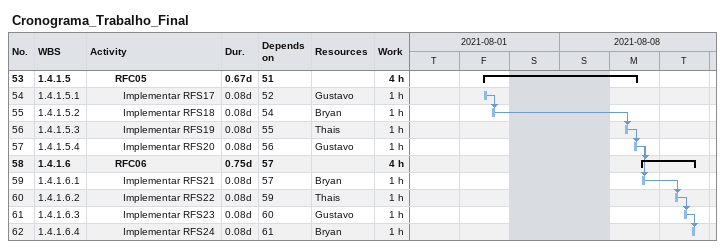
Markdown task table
Cronograma_Trabalho_Final

| ID | WBS | Task | Duration | Start | Finish | Predecessors | Resources | Work (h) |
|---|---|---|---|---|---|---|---|---|
| 53 | 1.4.1.5 | **RFC05** | 0.67d | 2021-08-06 | 2021-08-09 | 51 |  | 4 |
| 54 | 1.4.1.5.1 | Implementar RFS17 | 0.08d | 2021-08-06 | 2021-08-06 | 52 | Gustavo | 1 |
| 55 | 1.4.1.5.2 | Implementar RFS18 | 0.08d | 2021-08-06 | 2021-08-06 | 54 | Bryan | 1 |
| 56 | 1.4.1.5.3 | Implementar RFS19 | 0.08d | 2021-08-09 | 2021-08-09 | 55 | Thais | 1 |
| 57 | 1.4.1.5.4 | Implementar RFS20 | 0.08d | 2021-08-09 | 2021-08-09 | 56 | Gustavo | 1 |
| 58 | 1.4.1.6 | **RFC06** | 0.75d | 2021-08-09 | 2021-08-10 | 57 |  | 4 |
| 59 | 1.4.1.6.1 | Implementar RFS21 | 0.08d | 2021-08-09 | 2021-08-09 | 57 | Bryan | 1 |
| 60 | 1.4.1.6.2 | Implementar RFS22 | 0.08d | 2021-08-10 | 2021-08-10 | 59 | Thais | 1 |
| 61 | 1.4.1.6.3 | Implementar RFS23 | 0.08d | 2021-08-10 | 2021-08-10 | 60 | Gustavo | 1 |
| 62 | 1.4.1.6.4 | Implementar RFS24 | 0.08d | 2021-08-10 | 2021-08-10 | 61 | Bryan | 1 |
